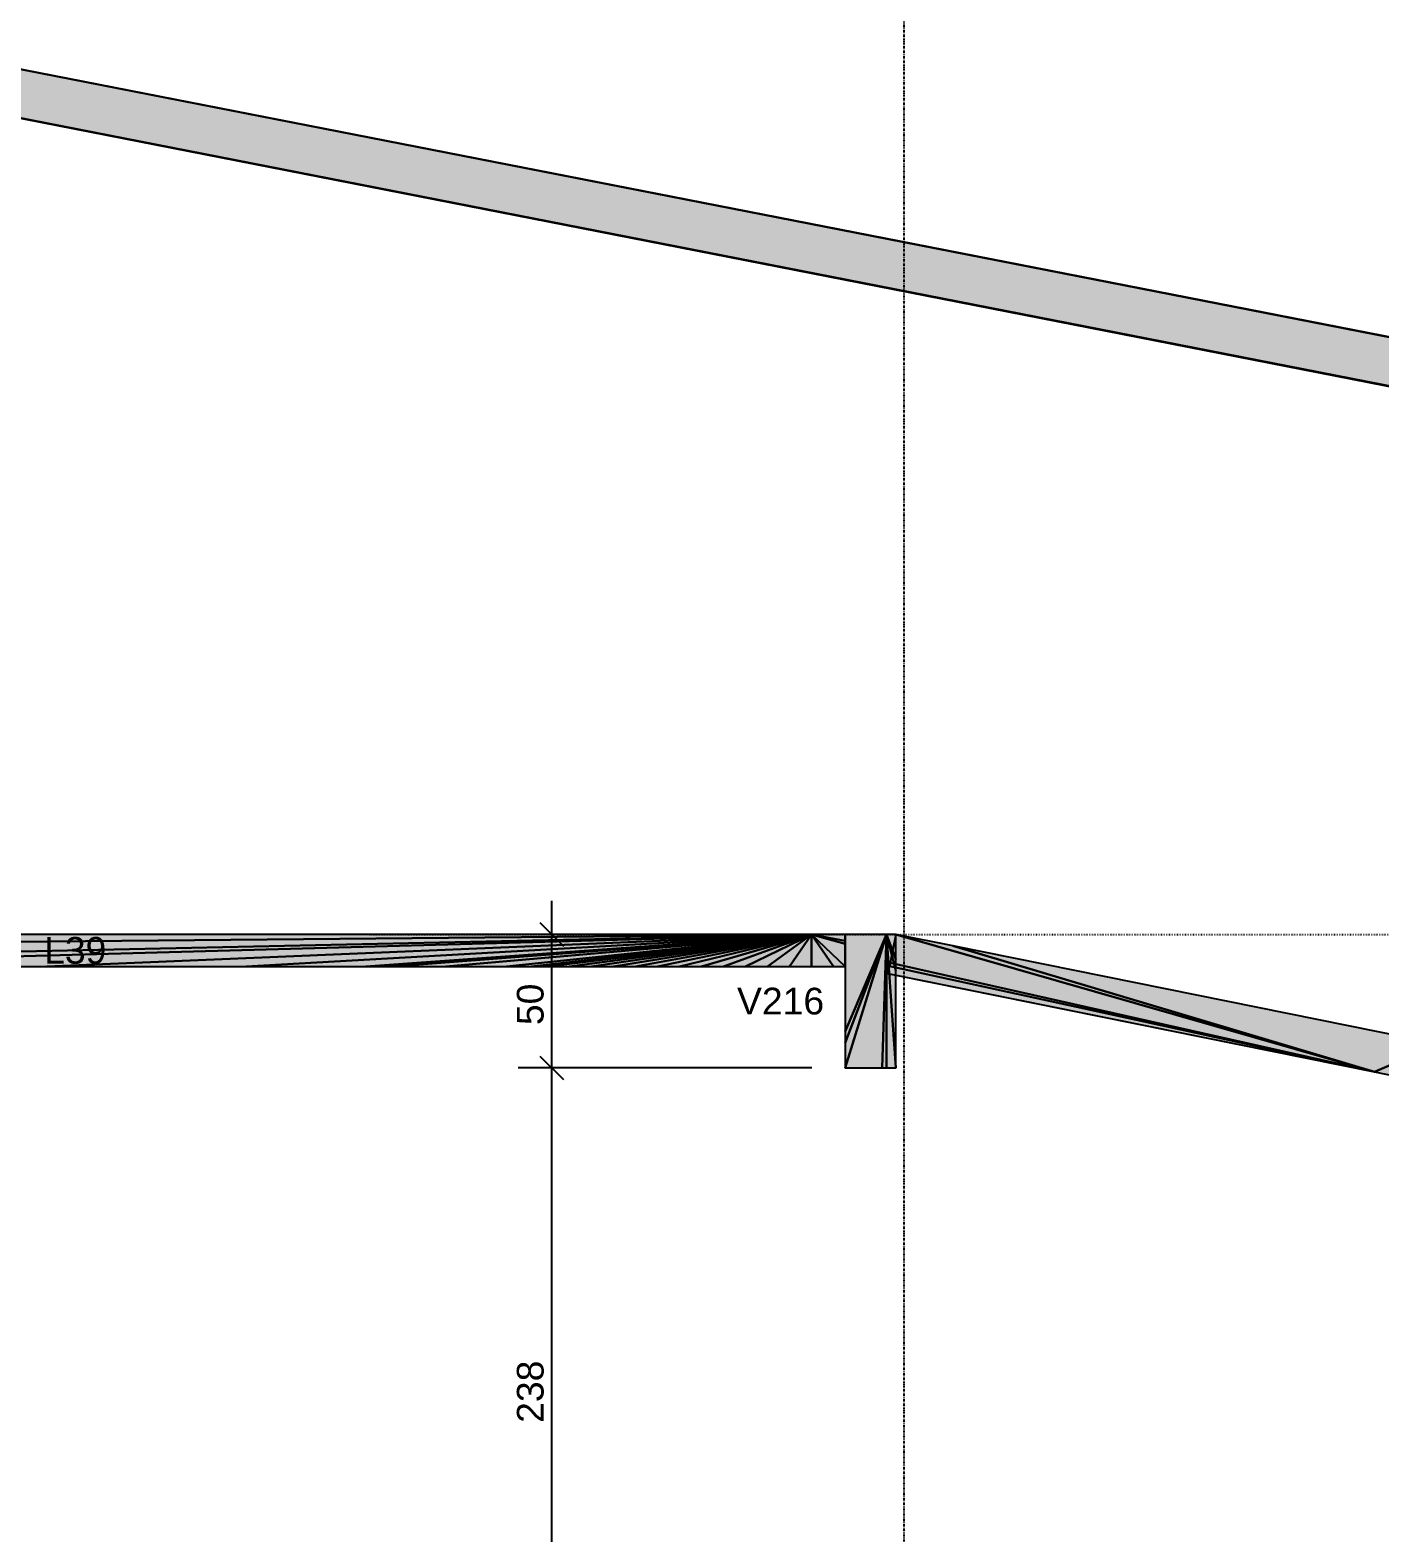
# Model space of a CAD drawing. Extents: x 37185 to 43130, y -8131 to -3926.
# Drawn here: x 40461.5 to 40798.5, y -4818.4 to -4443 of the extents above; entities that cross this region are included whole.
import ezdxf

# ---------------------------------------------------------------- set-up
doc = ezdxf.new("R2010")
doc.units = 0
doc.header["$MEASUREMENT"] = 0
doc.linetypes.add('ESTILO_TQS_0002', pattern=[0.4, 0.1, -0.3])
doc.linetypes.add('ESTILO_TQS_0004', pattern=[1.12, 0.5, -0.2, 0.01, -0.2, 0.01, -0.2])
for name, color, linetype in [('36', 253, 'CONTINUOUS'), ('48', 4, 'CONTINUOUS'), ('52', 3, 'CONTINUOUS'), ('67', 7, 'CONTINUOUS'), ('70', 160, 'CONTINUOUS'), ('74', 2, 'CONTINUOUS'), ('75', 9, 'CONTINUOUS'), ('96', 252, 'CONTINUOUS')]:
    doc.layers.add(name, color=color, linetype=linetype)
doc.styles.add('TQS_ARIAL', font='arial.ttf')

msp = doc.modelspace()

# ---------------------------------------------------------------- linework, layer by layer
at = {"layer": '36', "linetype": 'Continuous'}
for p, q in [((41562.65, -4668.87), (40455.98, -4452.21)), ((41560.34, -4680.65), (40453.68, -4463.98))]:
    msp.add_line(p, q, dxfattribs=at)
at = {"layer": '48', "linetype": 'Continuous'}
msp.add_lwpolyline([(40455.98, -4452.21), (41562.65, -4668.87), (41595.98, -4668.87)], dxfattribs=at)
at = {"layer": '52', "linetype": 'Continuous'}
for points in [[(40677.65, -4668.87), (40675.27, -4668.87), (40664.98, -4668.87), (40656.6, -4668.87), (40284.98, -4668.87), (40284.83, -4668.87), (40284.47, -4668.87), (40284.22, -4668.87), (40283.64, -4668.87), (40282.05, -4668.87), (40281.41, -4668.87), (40280.75, -4668.87), (40278.81, -4668.87), (40278.4, -4668.87), (40274.98, -4668.87), (40271.56, -4668.87), (40271.16, -4668.87), (40269.22, -4668.87), (40268.56, -4668.87), (40267.91, -4668.87), (40266.32, -4668.87), (40265.74, -4668.87), (40265.14, -4668.87), (40264.98, -4668.87)], [(40677.65, -4668.87), (40676.82, -4672.95), (40676.61, -4674), (40676.2, -4676), (40676.04, -4676.83), (40675.89, -4677.56), (40675.66, -4678.67)], [(40677.65, -4702.21), (40677.65, -4679.08), (40677.65, -4677.98), (40677.65, -4677.18), (40677.65, -4676.32), (40677.65, -4675.13), (40677.65, -4668.87)], [(41626.65, -4860.87), (41448.06, -4824.74), (41098.2, -4753.96), (41057.31, -4745.68), (41028.23, -4739.8), (41024.83, -4739.11), (40864.49, -4706.67), (40845.75, -4702.88), (40816.67, -4697), (40813.28, -4696.31), (40691.84, -4671.74), (40677.65, -4668.87)], [(40284.98, -4676.87), (40366.08, -4676.87), (40465.64, -4676.87), (40515.45, -4676.87), (40545.34, -4676.87), (40552.07, -4676.87), (40565.27, -4676.87), (40580.42, -4676.87), (40586.64, -4676.87), (40590.62, -4676.87), (40596.12, -4676.87), (40601.62, -4676.87), (40607.12, -4676.87), (40612.61, -4676.87), (40618.11, -4676.87), (40623.61, -4676.87), (40629.11, -4676.87), (40634.61, -4676.87), (40640.1, -4676.87), (40645.6, -4676.87), (40651.1, -4676.87), (40656.6, -4676.87), (40662.09, -4676.87), (40664.98, -4676.87)], [(40664.98, -4676.87), (40664.98, -4693.1), (40664.98, -4695.95), (40664.98, -4702.21)], [(40675.66, -4678.67), (40675.97, -4678.74), (40677.65, -4679.08)], [(40677.65, -4679.08), (40797.1, -4703.24), (40811.29, -4706.11), (40840.37, -4712), (40843.76, -4712.68), (41004.11, -4745.12), (41022.85, -4748.92), (41051.92, -4754.8), (41055.32, -4755.49), (41405.18, -4826.27), (41446.07, -4834.54), (41624.67, -4870.67)], [(40664.98, -4702.21), (40674.19, -4702.21), (40675.27, -4702.21), (40677.65, -4702.21)]]:
    msp.add_lwpolyline(points, dxfattribs=at)
at = {"layer": '67', "linetype": 'ESTILO_TQS_0002'}
msp.add_line((40546.3, -4668.87), (42548.32, -4668.87), dxfattribs=at)
at = {"layer": '70', "linetype": 'ESTILO_TQS_0004'}
msp.add_line((40679.65, -4323.44), (40679.65, -5192.87), dxfattribs=at)
at = {"layer": '75', "linetype": 'Continuous'}
for p, q in [((40591.68, -4660.54), (40591.68, -4710.54)), ((40648.26, -4668.87), (40583.35, -4668.87)), ((40588.74, -4665.93), (40594.63, -4671.82)), ((40656.6, -4668.87), (40656.6, -4668.87)), ((40465.64, -4676.87), (40465.64, -4676.87)), ((40465.64, -4676.87), (40465.64, -4676.87)), ((40591.68, -4693.87), (40591.68, -4869.2)), ((40656.65, -4702.21), (40583.35, -4702.21)), ((40656.65, -4702.21), (40583.35, -4702.21)), ((40588.74, -4699.26), (40594.63, -4705.15)), ((40588.74, -4699.26), (40594.63, -4705.15)), ((40664.98, -4702.21), (40664.98, -4702.21)), ((40664.98, -4702.21), (40664.98, -4702.21))]:
    msp.add_line(p, q, dxfattribs=at)
at = {"layer": '96', "linetype": 'Continuous'}
for points in [[(40455.98, -4452.21), (40455.98, -4464.43), (41560.34, -4680.87), (41597.39, -4680.87), (41597.39, -4668.87), (41562.65, -4668.87), (40455.98, -4452.21)], [(40656.6, -4668.87), (40284.98, -4668.87), (40284.98, -4672.29), (40656.6, -4668.87)], [(40656.6, -4668.87), (40284.98, -4672.29), (40284.98, -4676.87), (40656.6, -4668.87)], [(40656.6, -4668.87), (40284.98, -4676.87), (40366.08, -4676.87), (40656.6, -4668.87)], [(40656.6, -4668.87), (40366.08, -4676.87), (40465.64, -4676.87), (40656.6, -4668.87)], [(40656.6, -4668.87), (40465.64, -4676.87), (40515.45, -4676.87), (40656.6, -4668.87)], [(40656.6, -4668.87), (40515.45, -4676.87), (40545.34, -4676.87), (40656.6, -4668.87)], [(40656.6, -4668.87), (40545.34, -4676.87), (40552.07, -4676.87), (40656.6, -4668.87)], [(40656.6, -4668.87), (40552.07, -4676.87), (40565.27, -4676.87), (40656.6, -4668.87)], [(40656.6, -4668.87), (40565.27, -4676.87), (40580.42, -4676.87), (40656.6, -4668.87)], [(40656.6, -4668.87), (40580.42, -4676.87), (40586.64, -4676.87), (40656.6, -4668.87)], [(40656.6, -4668.87), (40586.64, -4676.87), (40590.62, -4676.87), (40656.6, -4668.87)], [(40656.6, -4668.87), (40590.62, -4676.87), (40596.12, -4676.87), (40656.6, -4668.87)], [(40656.6, -4668.87), (40596.12, -4676.87), (40601.62, -4676.87), (40656.6, -4668.87)], [(40656.6, -4668.87), (40601.62, -4676.87), (40607.12, -4676.87), (40656.6, -4668.87)], [(40656.6, -4668.87), (40607.12, -4676.87), (40612.61, -4676.87), (40656.6, -4668.87)], [(40656.6, -4668.87), (40612.61, -4676.87), (40618.11, -4676.87), (40656.6, -4668.87)], [(40656.6, -4668.87), (40618.11, -4676.87), (40623.61, -4676.87), (40656.6, -4668.87)], [(40656.6, -4668.87), (40623.61, -4676.87), (40629.11, -4676.87), (40656.6, -4668.87)], [(40656.6, -4668.87), (40629.11, -4676.87), (40634.61, -4676.87), (40656.6, -4668.87)], [(40656.6, -4668.87), (40634.61, -4676.87), (40640.1, -4676.87), (40656.6, -4668.87)], [(40656.6, -4668.87), (40640.1, -4676.87), (40645.6, -4676.87), (40656.6, -4668.87)], [(40656.6, -4668.87), (40645.6, -4676.87), (40651.1, -4676.87), (40656.6, -4668.87)], [(40656.6, -4668.87), (40651.1, -4676.87), (40656.6, -4676.87), (40656.6, -4668.87)], [(40656.6, -4668.87), (40656.6, -4676.87), (40662.09, -4676.87), (40656.6, -4668.87)], [(40656.6, -4668.87), (40662.09, -4676.87), (40664.98, -4676.87), (40656.6, -4668.87)], [(40656.6, -4668.87), (40664.98, -4676.87), (40664.98, -4671.25), (40656.6, -4668.87)], [(40656.6, -4668.87), (40664.98, -4671.25), (40664.98, -4670.52), (40656.6, -4668.87)], [(40656.6, -4668.87), (40664.98, -4670.52), (40664.98, -4668.87), (40656.6, -4668.87)], [(40675.27, -4668.87), (40664.98, -4668.87), (40664.98, -4693.1), (40675.27, -4668.87)], [(40675.27, -4668.87), (40664.98, -4693.1), (40664.98, -4695.95), (40675.27, -4668.87)], [(40675.27, -4668.87), (40664.98, -4695.95), (40664.98, -4702.21), (40675.27, -4668.87)], [(40675.27, -4668.87), (40664.98, -4702.21), (40674.19, -4702.21), (40675.27, -4668.87)], [(40675.27, -4668.87), (40674.19, -4702.21), (40675.27, -4702.21), (40675.27, -4668.87)], [(40675.27, -4668.87), (40675.27, -4702.21), (40677.65, -4702.21), (40675.27, -4668.87)], [(40675.27, -4668.87), (40677.65, -4702.21), (40677.65, -4677.98), (40675.27, -4668.87)], [(40675.27, -4668.87), (40677.65, -4677.98), (40677.65, -4675.13), (40675.27, -4668.87)], [(40675.27, -4668.87), (40677.65, -4675.13), (40677.65, -4668.87), (40675.27, -4668.87)], [(40797.1, -4703.24), (40677.65, -4668.87), (40676.2, -4676), (40797.1, -4703.24)], [(40797.1, -4703.24), (40691.84, -4671.74), (40677.65, -4668.87), (40797.1, -4703.24)], [(40797.1, -4703.24), (40813.28, -4696.31), (40691.84, -4671.74), (40797.1, -4703.24)], [(40797.1, -4703.24), (40676.2, -4676), (40676.04, -4676.83), (40797.1, -4703.24)], [(40797.1, -4703.24), (40676.04, -4676.83), (40675.66, -4678.67), (40797.1, -4703.24)], [(40797.1, -4703.24), (40811.29, -4706.11), (40813.28, -4696.31), (40797.1, -4703.24)]]:
    msp.add_lwpolyline(points, dxfattribs=at)
for points in [[(41562.65, -4668.87), (40455.98, -4452.21), (41560.34, -4680.87)], [(41560.34, -4680.87), (40455.98, -4452.21), (40455.98, -4464.43)], [(40656.6, -4668.87), (40284.98, -4668.87), (40284.98, -4672.29)], [(40656.6, -4668.87), (40284.98, -4672.29), (40656.6, -4668.87)], [(40656.6, -4668.87), (40284.98, -4672.29), (40284.98, -4676.87)], [(40656.6, -4668.87), (40284.98, -4676.87), (40656.6, -4668.87)], [(40656.6, -4668.87), (40284.98, -4676.87), (40366.08, -4676.87)], [(40656.6, -4668.87), (40366.08, -4676.87), (40656.6, -4668.87)], [(40656.6, -4668.87), (40366.08, -4676.87), (40465.64, -4676.87)], [(40656.6, -4668.87), (40465.64, -4676.87), (40656.6, -4668.87)], [(40656.6, -4668.87), (40465.64, -4676.87), (40515.45, -4676.87)], [(40656.6, -4668.87), (40515.45, -4676.87), (40656.6, -4668.87)], [(40656.6, -4668.87), (40515.45, -4676.87), (40545.34, -4676.87)], [(40656.6, -4668.87), (40545.34, -4676.87), (40656.6, -4668.87)], [(40656.6, -4668.87), (40545.34, -4676.87), (40552.07, -4676.87)], [(40656.6, -4668.87), (40552.07, -4676.87), (40656.6, -4668.87)], [(40656.6, -4668.87), (40552.07, -4676.87), (40565.27, -4676.87)], [(40656.6, -4668.87), (40565.27, -4676.87), (40656.6, -4668.87)], [(40656.6, -4668.87), (40565.27, -4676.87), (40580.42, -4676.87)], [(40656.6, -4668.87), (40580.42, -4676.87), (40656.6, -4668.87)], [(40656.6, -4668.87), (40580.42, -4676.87), (40586.64, -4676.87)], [(40656.6, -4668.87), (40586.64, -4676.87), (40656.6, -4668.87)], [(40656.6, -4668.87), (40586.64, -4676.87), (40590.62, -4676.87)], [(40656.6, -4668.87), (40590.62, -4676.87), (40656.6, -4668.87)], [(40656.6, -4668.87), (40590.62, -4676.87), (40596.12, -4676.87)], [(40656.6, -4668.87), (40596.12, -4676.87), (40656.6, -4668.87)], [(40656.6, -4668.87), (40596.12, -4676.87), (40601.62, -4676.87)], [(40656.6, -4668.87), (40601.62, -4676.87), (40656.6, -4668.87)], [(40656.6, -4668.87), (40601.62, -4676.87), (40607.12, -4676.87)], [(40656.6, -4668.87), (40607.12, -4676.87), (40656.6, -4668.87)], [(40656.6, -4668.87), (40607.12, -4676.87), (40612.61, -4676.87)], [(40656.6, -4668.87), (40612.61, -4676.87), (40656.6, -4668.87)], [(40656.6, -4668.87), (40612.61, -4676.87), (40618.11, -4676.87)], [(40656.6, -4668.87), (40618.11, -4676.87), (40656.6, -4668.87)], [(40656.6, -4668.87), (40618.11, -4676.87), (40623.61, -4676.87)], [(40656.6, -4668.87), (40623.61, -4676.87), (40656.6, -4668.87)], [(40656.6, -4668.87), (40623.61, -4676.87), (40629.11, -4676.87)], [(40656.6, -4668.87), (40629.11, -4676.87), (40656.6, -4668.87)], [(40656.6, -4668.87), (40629.11, -4676.87), (40634.61, -4676.87)], [(40656.6, -4668.87), (40634.61, -4676.87), (40656.6, -4668.87)], [(40656.6, -4668.87), (40634.61, -4676.87), (40640.1, -4676.87)], [(40656.6, -4668.87), (40640.1, -4676.87), (40656.6, -4668.87)], [(40656.6, -4668.87), (40640.1, -4676.87), (40645.6, -4676.87)], [(40656.6, -4668.87), (40645.6, -4676.87), (40656.6, -4668.87)], [(40656.6, -4668.87), (40645.6, -4676.87), (40651.1, -4676.87)], [(40656.6, -4668.87), (40651.1, -4676.87), (40656.6, -4668.87)], [(40656.6, -4668.87), (40651.1, -4676.87), (40656.6, -4676.87)], [(40656.6, -4668.87), (40656.6, -4676.87), (40656.6, -4668.87)], [(40656.6, -4668.87), (40656.6, -4676.87), (40662.09, -4676.87)], [(40656.6, -4668.87), (40662.09, -4676.87), (40656.6, -4668.87)], [(40656.6, -4668.87), (40662.09, -4676.87), (40664.98, -4676.87)], [(40656.6, -4668.87), (40664.98, -4676.87), (40656.6, -4668.87)], [(40656.6, -4668.87), (40664.98, -4676.87), (40664.98, -4671.25)], [(40656.6, -4668.87), (40664.98, -4671.25), (40656.6, -4668.87)], [(40656.6, -4668.87), (40664.98, -4671.25), (40664.98, -4670.52)], [(40656.6, -4668.87), (40664.98, -4670.52), (40656.6, -4668.87)], [(40656.6, -4668.87), (40664.98, -4670.52), (40664.98, -4668.87)], [(40656.6, -4668.87), (40664.98, -4668.87), (40656.6, -4668.87)], [(40675.27, -4668.87), (40664.98, -4668.87), (40664.98, -4693.1)], [(40675.27, -4668.87), (40664.98, -4693.1), (40675.27, -4668.87)], [(40675.27, -4668.87), (40664.98, -4693.1), (40664.98, -4695.95)], [(40675.27, -4668.87), (40664.98, -4695.95), (40675.27, -4668.87)], [(40675.27, -4668.87), (40664.98, -4695.95), (40664.98, -4702.21)], [(40675.27, -4668.87), (40664.98, -4702.21), (40675.27, -4668.87)], [(40675.27, -4668.87), (40664.98, -4702.21), (40674.19, -4702.21)], [(40675.27, -4668.87), (40674.19, -4702.21), (40675.27, -4668.87)], [(40675.27, -4668.87), (40674.19, -4702.21), (40675.27, -4702.21)], [(40675.27, -4668.87), (40675.27, -4702.21), (40675.27, -4668.87)], [(40675.27, -4668.87), (40675.27, -4702.21), (40677.65, -4702.21)], [(40675.27, -4668.87), (40677.65, -4702.21), (40675.27, -4668.87)], [(40675.27, -4668.87), (40677.65, -4702.21), (40677.65, -4677.98)], [(40675.27, -4668.87), (40677.65, -4677.98), (40675.27, -4668.87)], [(40675.27, -4668.87), (40677.65, -4677.98), (40677.65, -4675.13)], [(40675.27, -4668.87), (40677.65, -4675.13), (40675.27, -4668.87)], [(40675.27, -4668.87), (40677.65, -4675.13), (40677.65, -4668.87)], [(40675.27, -4668.87), (40677.65, -4668.87), (40675.27, -4668.87)], [(40797.1, -4703.24), (40677.65, -4668.87), (40676.2, -4676)], [(40797.1, -4703.24), (40691.84, -4671.74), (40677.65, -4668.87)], [(40797.1, -4703.24), (40677.65, -4668.87), (40797.1, -4703.24)], [(40797.1, -4703.24), (40813.28, -4696.31), (40691.84, -4671.74)], [(40797.1, -4703.24), (40691.84, -4671.74), (40797.1, -4703.24)], [(40797.1, -4703.24), (40676.2, -4676), (40676.04, -4676.83)], [(40797.1, -4703.24), (40676.2, -4676), (40797.1, -4703.24)], [(40797.1, -4703.24), (40676.04, -4676.83), (40675.66, -4678.67)], [(40797.1, -4703.24), (40675.66, -4678.67), (40797.1, -4703.24)], [(40797.1, -4703.24), (40676.04, -4676.83), (40797.1, -4703.24)], [(40797.1, -4703.24), (40811.29, -4706.11), (40813.28, -4696.31)], [(40797.1, -4703.24), (40813.28, -4696.31), (40797.1, -4703.24)]]:
    msp.add_solid(points, dxfattribs=at)

# ---------------------------------------------------------------- texts
at = {"layer": '74', "linetype": 'Continuous', "style": 'TQS_ARIAL'}
for s, p in [('L39', (40464.98, -4676.21)), ('V216', (40637.98, -4688.87))]:
    msp.add_text(s, height=6.667, dxfattribs=at).set_placement(p)
at = {"layer": '75', "linetype": 'Continuous', "style": 'TQS_ARIAL'}
for s, p in [('50', (40589.68, -4691.54)), ('238', (40589.68, -4790.87))]:
    msp.add_text(s, height=6.667, rotation=90, dxfattribs=at).set_placement(p)

doc.saveas('drawing.dxf')
